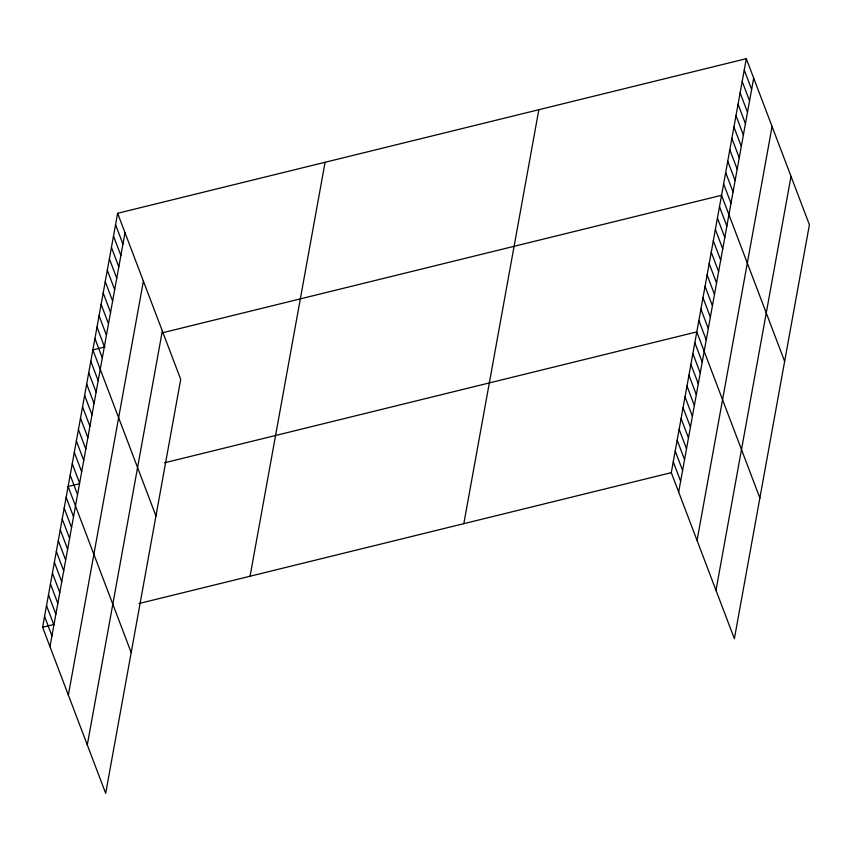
<?xml version="1.0" encoding="UTF-8"?>
<svg xmlns="http://www.w3.org/2000/svg" width="852" height="852" viewBox="0 0 852 852"><rect width="100%" height="100%" fill="white"/><g stroke="black" fill="none" stroke-linecap="round" stroke-linejoin="round"><path stroke-width="1.28" d="M117.629 213.288L180.709 379.353L105.68 793.318L42.6 627.253L117.629 213.288L746.32 58.681L809.4 224.747L734.371 638.712L671.291 472.647L746.32 58.681M49.98 646.679L125.01 232.713M68.362 695.072L143.392 281.107M87.298 744.925L162.327 330.959M250.062 576.229L325.091 162.263M463.818 523.66L538.847 109.695M678.671 492.062L753.69 78.107M697.053 540.466L772.072 126.501M715.989 590.319L791.018 176.353M105.073 346.892L92.868 349.895L155.948 515.971M162.434 332.791L721.559 195.289L784.639 361.354M79.098 483.798L68.107 486.503L131.197 652.579M164.521 462.796L696.798 331.897L759.877 497.973M42.6 627.253L53.58 624.548M139.014 603.536L671.291 472.647M744.254 70.066L751.634 89.481M742.188 81.441L749.568 100.866M740.122 92.825L747.502 112.251M738.066 104.21L745.436 123.636M736 115.595L743.381 135.021M733.934 126.98L741.315 146.406M731.868 138.365L739.248 157.79M729.813 149.75L737.182 169.175M727.746 161.135L735.127 180.56M725.68 172.519L733.061 191.945M723.614 183.904L730.995 203.33M719.493 206.674L726.873 226.1M717.427 218.059L724.807 237.474M715.371 229.433L722.741 248.859M713.305 240.818L720.686 260.243M711.239 252.203L718.619 271.628M709.173 263.587L716.553 283.013M707.117 274.972L714.487 294.398M705.051 286.357L712.432 305.783M702.985 297.742L710.366 317.168M700.919 309.127L708.3 328.553M698.864 320.512L706.244 339.937M694.838 342.717L702.218 362.143M692.868 353.548L700.248 372.974M690.908 364.379L698.289 383.794M688.948 375.2L696.329 394.625M686.989 386.031L694.369 405.456M685.019 396.851L692.399 416.277M683.059 407.682L690.439 427.108M681.099 418.513L688.48 437.928M679.14 429.333L686.52 448.759M677.17 440.164L684.55 459.59M675.21 450.985L682.59 470.41M673.25 461.816L680.631 481.242M115.563 224.672L122.944 244.098M113.497 236.057L120.877 255.472M111.442 247.431L118.811 266.857M109.376 258.816L116.756 278.242M107.309 270.201L114.69 289.627M105.243 281.586L112.624 301.012M103.188 292.971L110.558 312.396M101.122 304.356L108.502 323.781M99.056 315.741L106.436 335.166M96.99 327.125L104.37 346.551M94.934 338.51L102.315 357.936M90.802 361.28L98.182 380.706M88.746 372.665L96.116 392.09M86.68 384.05L94.061 403.465M84.614 395.424L91.995 414.849M82.548 406.809L89.929 426.234M80.493 418.194L87.862 437.619M78.427 429.578L85.807 449.004M76.361 440.963L83.741 460.389M74.294 452.348L81.675 471.774M72.239 463.733L79.619 483.159M70.173 475.118L77.553 494.543M66.147 497.323L73.528 516.749M64.188 508.154L71.568 527.58M62.217 518.985L69.598 538.411M60.258 529.806L67.638 549.231M58.298 540.637L65.679 560.062M56.338 551.457L63.719 570.883M54.368 562.288L61.749 581.714M52.409 573.119L59.789 592.545M50.449 583.939L57.829 603.365M48.489 594.771L55.87 614.196M46.519 605.591L53.9 625.017M44.56 616.422L51.94 635.848"/></g></svg>
